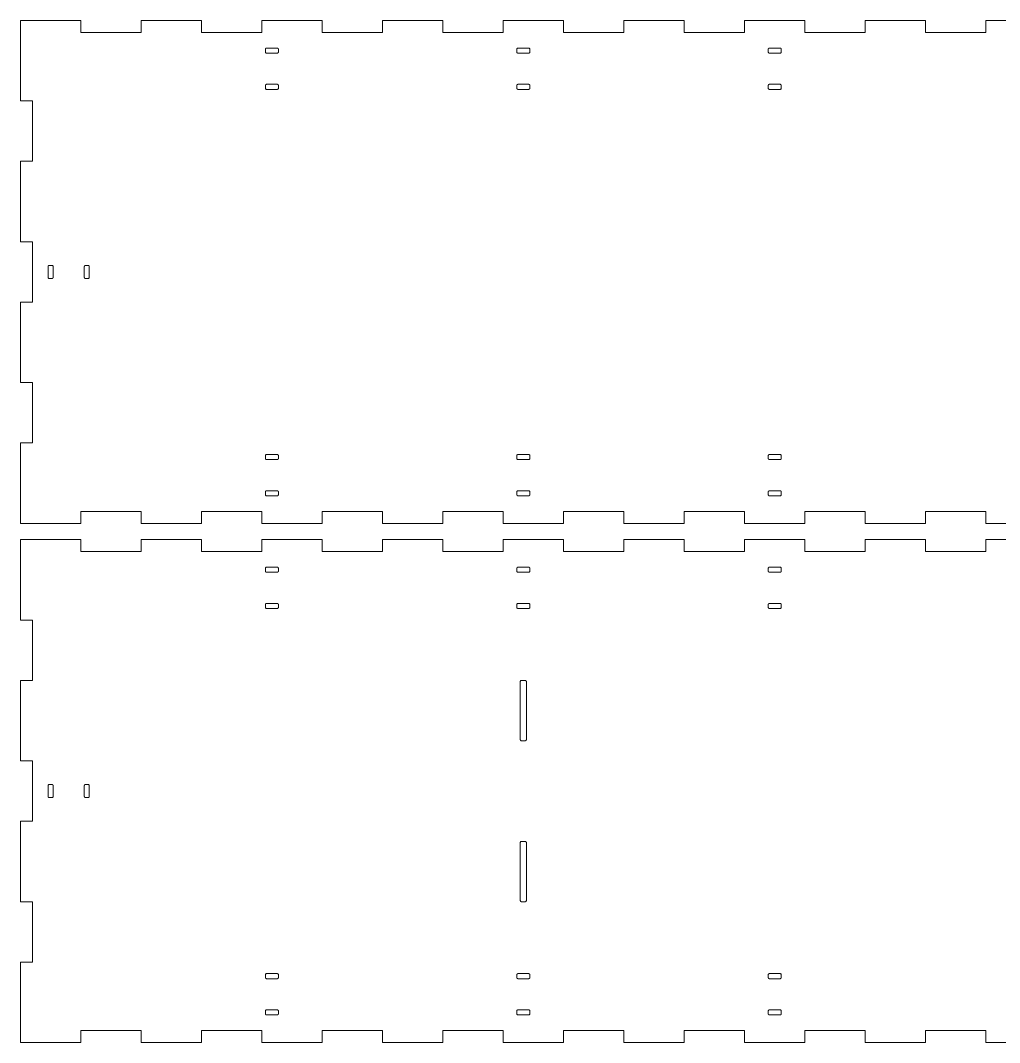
# Model space of a CAD drawing. Header units: millimetres. Extents: x 0 to 3016, y 0 to 2004.
# Drawn here: x 0 to 487, y 1266 to 1774 of the extents above; entities that cross this region are included whole.
import ezdxf

# ---------------------------------------------------------------- set-up
doc = ezdxf.new("R2010")
doc.units = ezdxf.units.MM
doc.layers.add('CORTE', color=1, linetype='Continuous', lineweight=0)

msp = doc.modelspace()

# ---------------------------------------------------------------- linework, layer by layer
at = {"layer": 'CORTE'}
for points in [[(510, 1774), (480, 1774), (480, 1768), (450, 1768), (450, 1774), (420, 1774), (420, 1768), (390, 1768), (390, 1774), (360, 1774), (360, 1768), (330, 1768), (330, 1774), (300, 1774), (300, 1768), (270, 1768), (270, 1774), (240, 1774), (240, 1768), (210, 1768), (210, 1774), (180, 1774), (180, 1768), (150, 1768), (150, 1774), (120, 1774), (120, 1768), (90, 1768), (90, 1774), (60, 1774), (60, 1768), (30, 1768), (30, 1774), (0, 1774), (0, 1734), (6, 1734), (6, 1704), (0, 1704), (0, 1664), (6, 1664), (6, 1634), (0, 1634), (0, 1594), (6, 1594), (6, 1564), (0, 1564), (0, 1524), (0, 1524), (30, 1524), (30, 1530), (60, 1530), (60, 1524), (90, 1524), (90, 1530), (120, 1530), (120, 1524), (150, 1524), (150, 1530), (180, 1530), (180, 1524), (210, 1524), (210, 1530), (240, 1530), (240, 1524), (270, 1524), (270, 1530), (300, 1530), (300, 1524), (330, 1524), (330, 1530), (360, 1530), (360, 1524), (390, 1524), (390, 1530), (420, 1530), (420, 1524), (450, 1524), (450, 1530), (480, 1530), (480, 1524), (510, 1524)], [(510, 1516), (480, 1516), (480, 1510), (450, 1510), (450, 1516), (420, 1516), (420, 1510), (390, 1510), (390, 1516), (360, 1516), (360, 1510), (330, 1510), (330, 1516), (300, 1516), (300, 1510), (270, 1510), (270, 1516), (240, 1516), (240, 1510), (210, 1510), (210, 1516), (180, 1516), (180, 1510), (150, 1510), (150, 1516), (120, 1516), (120, 1510), (90, 1510), (90, 1516), (60, 1516), (60, 1510), (30, 1510), (30, 1516), (0, 1516), (0, 1476), (6, 1476), (6, 1446), (0, 1446), (0, 1406), (6, 1406), (6, 1376), (0, 1376), (0, 1336), (6, 1336), (6, 1306), (0, 1306), (0, 1266), (0, 1266), (30, 1266), (30, 1272), (60, 1272), (60, 1266), (90, 1266), (90, 1272), (120, 1272), (120, 1266), (150, 1266), (150, 1272), (180, 1272), (180, 1266), (210, 1266), (210, 1272), (240, 1272), (240, 1266), (270, 1266), (270, 1272), (300, 1272), (300, 1266), (330, 1266), (330, 1272), (360, 1272), (360, 1266), (390, 1266), (390, 1272), (420, 1272), (420, 1266), (450, 1266), (450, 1272), (480, 1272), (480, 1266), (510, 1266)]]:
    msp.add_lwpolyline(points, dxfattribs=at)
for points in [[(127.65, 1757.75), (127.717179, 1757.753773), (127.783513, 1757.765043), (127.848167, 1757.78367), (127.91033, 1757.809419), (127.969219, 1757.841965), (128.024094, 1757.880901), (128.074264, 1757.925736), (128.119099, 1757.975906), (128.158035, 1758.030781), (128.190581, 1758.08967), (128.21633, 1758.151833), (128.234957, 1758.216487), (128.246227, 1758.282821), (128.25, 1758.35), (128.25, 1759.65), (128.246227, 1759.717179), (128.234957, 1759.783513), (128.21633, 1759.848167), (128.190581, 1759.91033), (128.158035, 1759.969219), (128.119099, 1760.024094), (128.074264, 1760.074264), (128.024094, 1760.119099), (127.969219, 1760.158035), (127.91033, 1760.190581), (127.848167, 1760.21633), (127.783513, 1760.234957), (127.717179, 1760.246227), (127.65, 1760.25), (122.35, 1760.25), (122.282821, 1760.246227), (122.216487, 1760.234957), (122.151833, 1760.21633), (122.08967, 1760.190581), (122.030781, 1760.158035), (121.975906, 1760.119099), (121.925736, 1760.074264), (121.880901, 1760.024094), (121.841965, 1759.969219), (121.809419, 1759.91033), (121.78367, 1759.848167), (121.765043, 1759.783513), (121.753773, 1759.717179), (121.75, 1759.65), (121.75, 1758.35), (121.753773, 1758.282821), (121.765043, 1758.216487), (121.78367, 1758.151833), (121.809419, 1758.08967), (121.841965, 1758.030781), (121.880901, 1757.975906), (121.925736, 1757.925736), (121.975906, 1757.880901), (122.030781, 1757.841965), (122.08967, 1757.809419), (122.151833, 1757.78367), (122.216487, 1757.765043), (122.282821, 1757.753773), (122.35, 1757.75)], [(252.65, 1757.75), (252.717179, 1757.753773), (252.783513, 1757.765043), (252.848167, 1757.78367), (252.91033, 1757.809419), (252.969219, 1757.841965), (253.024094, 1757.880901), (253.074264, 1757.925736), (253.119099, 1757.975906), (253.158035, 1758.030781), (253.190581, 1758.08967), (253.21633, 1758.151833), (253.234957, 1758.216487), (253.246227, 1758.282821), (253.25, 1758.35), (253.25, 1759.65), (253.246227, 1759.717179), (253.234957, 1759.783513), (253.21633, 1759.848167), (253.190581, 1759.91033), (253.158035, 1759.969219), (253.119099, 1760.024094), (253.074264, 1760.074264), (253.024094, 1760.119099), (252.969219, 1760.158035), (252.91033, 1760.190581), (252.848167, 1760.21633), (252.783513, 1760.234957), (252.717179, 1760.246227), (252.65, 1760.25), (247.35, 1760.25), (247.282821, 1760.246227), (247.216487, 1760.234957), (247.151833, 1760.21633), (247.08967, 1760.190581), (247.030781, 1760.158035), (246.975906, 1760.119099), (246.925736, 1760.074264), (246.880901, 1760.024094), (246.841965, 1759.969219), (246.809419, 1759.91033), (246.78367, 1759.848167), (246.765043, 1759.783513), (246.753773, 1759.717179), (246.75, 1759.65), (246.75, 1758.35), (246.753773, 1758.282821), (246.765043, 1758.216487), (246.78367, 1758.151833), (246.809419, 1758.08967), (246.841965, 1758.030781), (246.880901, 1757.975906), (246.925736, 1757.925736), (246.975906, 1757.880901), (247.030781, 1757.841965), (247.08967, 1757.809419), (247.151833, 1757.78367), (247.216487, 1757.765043), (247.282821, 1757.753773), (247.35, 1757.75)], [(377.65, 1757.75), (377.717179, 1757.753773), (377.783513, 1757.765043), (377.848167, 1757.78367), (377.91033, 1757.809419), (377.969219, 1757.841965), (378.024094, 1757.880901), (378.074264, 1757.925736), (378.119099, 1757.975906), (378.158035, 1758.030781), (378.190581, 1758.08967), (378.21633, 1758.151833), (378.234957, 1758.216487), (378.246227, 1758.282821), (378.25, 1758.35), (378.25, 1759.65), (378.246227, 1759.717179), (378.234957, 1759.783513), (378.21633, 1759.848167), (378.190581, 1759.91033), (378.158035, 1759.969219), (378.119099, 1760.024094), (378.074264, 1760.074264), (378.024094, 1760.119099), (377.969219, 1760.158035), (377.91033, 1760.190581), (377.848167, 1760.21633), (377.783513, 1760.234957), (377.717179, 1760.246227), (377.65, 1760.25), (372.35, 1760.25), (372.282821, 1760.246227), (372.216487, 1760.234957), (372.151833, 1760.21633), (372.08967, 1760.190581), (372.030781, 1760.158035), (371.975906, 1760.119099), (371.925736, 1760.074264), (371.880901, 1760.024094), (371.841965, 1759.969219), (371.809419, 1759.91033), (371.78367, 1759.848167), (371.765043, 1759.783513), (371.753773, 1759.717179), (371.75, 1759.65), (371.75, 1758.35), (371.753773, 1758.282821), (371.765043, 1758.216487), (371.78367, 1758.151833), (371.809419, 1758.08967), (371.841965, 1758.030781), (371.880901, 1757.975906), (371.925736, 1757.925736), (371.975906, 1757.880901), (372.030781, 1757.841965), (372.08967, 1757.809419), (372.151833, 1757.78367), (372.216487, 1757.765043), (372.282821, 1757.753773), (372.35, 1757.75)], [(127.65, 1739.75), (127.717179, 1739.753773), (127.783513, 1739.765043), (127.848167, 1739.78367), (127.91033, 1739.809419), (127.969219, 1739.841965), (128.024094, 1739.880901), (128.074264, 1739.925736), (128.119099, 1739.975906), (128.158035, 1740.030781), (128.190581, 1740.08967), (128.21633, 1740.151833), (128.234957, 1740.216487), (128.246227, 1740.282821), (128.25, 1740.35), (128.25, 1741.65), (128.246227, 1741.717179), (128.234957, 1741.783513), (128.21633, 1741.848167), (128.190581, 1741.91033), (128.158035, 1741.969219), (128.119099, 1742.024094), (128.074264, 1742.074264), (128.024094, 1742.119099), (127.969219, 1742.158035), (127.91033, 1742.190581), (127.848167, 1742.21633), (127.783513, 1742.234957), (127.717179, 1742.246227), (127.65, 1742.25), (122.35, 1742.25), (122.282821, 1742.246227), (122.216487, 1742.234957), (122.151833, 1742.21633), (122.08967, 1742.190581), (122.030781, 1742.158035), (121.975906, 1742.119099), (121.925736, 1742.074264), (121.880901, 1742.024094), (121.841965, 1741.969219), (121.809419, 1741.91033), (121.78367, 1741.848167), (121.765043, 1741.783513), (121.753773, 1741.717179), (121.75, 1741.65), (121.75, 1740.35), (121.753773, 1740.282821), (121.765043, 1740.216487), (121.78367, 1740.151833), (121.809419, 1740.08967), (121.841965, 1740.030781), (121.880901, 1739.975906), (121.925736, 1739.925736), (121.975906, 1739.880901), (122.030781, 1739.841965), (122.08967, 1739.809419), (122.151833, 1739.78367), (122.216487, 1739.765043), (122.282821, 1739.753773), (122.35, 1739.75)], [(252.65, 1739.75), (252.717179, 1739.753773), (252.783513, 1739.765043), (252.848167, 1739.78367), (252.91033, 1739.809419), (252.969219, 1739.841965), (253.024094, 1739.880901), (253.074264, 1739.925736), (253.119099, 1739.975906), (253.158035, 1740.030781), (253.190581, 1740.08967), (253.21633, 1740.151833), (253.234957, 1740.216487), (253.246227, 1740.282821), (253.25, 1740.35), (253.25, 1741.65), (253.246227, 1741.717179), (253.234957, 1741.783513), (253.21633, 1741.848167), (253.190581, 1741.91033), (253.158035, 1741.969219), (253.119099, 1742.024094), (253.074264, 1742.074264), (253.024094, 1742.119099), (252.969219, 1742.158035), (252.91033, 1742.190581), (252.848167, 1742.21633), (252.783513, 1742.234957), (252.717179, 1742.246227), (252.65, 1742.25), (247.35, 1742.25), (247.282821, 1742.246227), (247.216487, 1742.234957), (247.151833, 1742.21633), (247.08967, 1742.190581), (247.030781, 1742.158035), (246.975906, 1742.119099), (246.925736, 1742.074264), (246.880901, 1742.024094), (246.841965, 1741.969219), (246.809419, 1741.91033), (246.78367, 1741.848167), (246.765043, 1741.783513), (246.753773, 1741.717179), (246.75, 1741.65), (246.75, 1740.35), (246.753773, 1740.282821), (246.765043, 1740.216487), (246.78367, 1740.151833), (246.809419, 1740.08967), (246.841965, 1740.030781), (246.880901, 1739.975906), (246.925736, 1739.925736), (246.975906, 1739.880901), (247.030781, 1739.841965), (247.08967, 1739.809419), (247.151833, 1739.78367), (247.216487, 1739.765043), (247.282821, 1739.753773), (247.35, 1739.75)], [(377.65, 1739.75), (377.717179, 1739.753773), (377.783513, 1739.765043), (377.848167, 1739.78367), (377.91033, 1739.809419), (377.969219, 1739.841965), (378.024094, 1739.880901), (378.074264, 1739.925736), (378.119099, 1739.975906), (378.158035, 1740.030781), (378.190581, 1740.08967), (378.21633, 1740.151833), (378.234957, 1740.216487), (378.246227, 1740.282821), (378.25, 1740.35), (378.25, 1741.65), (378.246227, 1741.717179), (378.234957, 1741.783513), (378.21633, 1741.848167), (378.190581, 1741.91033), (378.158035, 1741.969219), (378.119099, 1742.024094), (378.074264, 1742.074264), (378.024094, 1742.119099), (377.969219, 1742.158035), (377.91033, 1742.190581), (377.848167, 1742.21633), (377.783513, 1742.234957), (377.717179, 1742.246227), (377.65, 1742.25), (372.35, 1742.25), (372.282821, 1742.246227), (372.216487, 1742.234957), (372.151833, 1742.21633), (372.08967, 1742.190581), (372.030781, 1742.158035), (371.975906, 1742.119099), (371.925736, 1742.074264), (371.880901, 1742.024094), (371.841965, 1741.969219), (371.809419, 1741.91033), (371.78367, 1741.848167), (371.765043, 1741.783513), (371.753773, 1741.717179), (371.75, 1741.65), (371.75, 1740.35), (371.753773, 1740.282821), (371.765043, 1740.216487), (371.78367, 1740.151833), (371.809419, 1740.08967), (371.841965, 1740.030781), (371.880901, 1739.975906), (371.925736, 1739.925736), (371.975906, 1739.880901), (372.030781, 1739.841965), (372.08967, 1739.809419), (372.151833, 1739.78367), (372.216487, 1739.765043), (372.282821, 1739.753773), (372.35, 1739.75)], [(15.65, 1645.75), (15.717179, 1645.753773), (15.783513, 1645.765043), (15.848167, 1645.78367), (15.91033, 1645.809419), (15.969219, 1645.841965), (16.024094, 1645.880901), (16.074264, 1645.925736), (16.119099, 1645.975906), (16.158035, 1646.030781), (16.190581, 1646.08967), (16.21633, 1646.151833), (16.234957, 1646.216487), (16.246227, 1646.282821), (16.25, 1646.35), (16.25, 1651.65), (16.246227, 1651.717179), (16.234957, 1651.783513), (16.21633, 1651.848167), (16.190581, 1651.91033), (16.158035, 1651.969219), (16.119099, 1652.024094), (16.074264, 1652.074264), (16.024094, 1652.119099), (15.969219, 1652.158035), (15.91033, 1652.190581), (15.848167, 1652.21633), (15.783513, 1652.234957), (15.717179, 1652.246227), (15.65, 1652.25), (14.35, 1652.25), (14.282821, 1652.246227), (14.216487, 1652.234957), (14.151833, 1652.21633), (14.08967, 1652.190581), (14.030781, 1652.158035), (13.975906, 1652.119099), (13.925736, 1652.074264), (13.880901, 1652.024094), (13.841965, 1651.969219), (13.809419, 1651.91033), (13.78367, 1651.848167), (13.765043, 1651.783513), (13.753773, 1651.717179), (13.75, 1651.65), (13.75, 1646.35), (13.753773, 1646.282821), (13.765043, 1646.216487), (13.78367, 1646.151833), (13.809419, 1646.08967), (13.841965, 1646.030781), (13.880901, 1645.975906), (13.925736, 1645.925736), (13.975906, 1645.880901), (14.030781, 1645.841965), (14.08967, 1645.809419), (14.151833, 1645.78367), (14.216487, 1645.765043), (14.282821, 1645.753773), (14.35, 1645.75)], [(33.65, 1645.75), (33.717179, 1645.753773), (33.783513, 1645.765043), (33.848167, 1645.78367), (33.91033, 1645.809419), (33.969219, 1645.841965), (34.024094, 1645.880901), (34.074264, 1645.925736), (34.119099, 1645.975906), (34.158035, 1646.030781), (34.190581, 1646.08967), (34.21633, 1646.151833), (34.234957, 1646.216487), (34.246227, 1646.282821), (34.25, 1646.35), (34.25, 1651.65), (34.246227, 1651.717179), (34.234957, 1651.783513), (34.21633, 1651.848167), (34.190581, 1651.91033), (34.158035, 1651.969219), (34.119099, 1652.024094), (34.074264, 1652.074264), (34.024094, 1652.119099), (33.969219, 1652.158035), (33.91033, 1652.190581), (33.848167, 1652.21633), (33.783513, 1652.234957), (33.717179, 1652.246227), (33.65, 1652.25), (32.35, 1652.25), (32.282821, 1652.246227), (32.216487, 1652.234957), (32.151833, 1652.21633), (32.08967, 1652.190581), (32.030781, 1652.158035), (31.975906, 1652.119099), (31.925736, 1652.074264), (31.880901, 1652.024094), (31.841965, 1651.969219), (31.809419, 1651.91033), (31.78367, 1651.848167), (31.765043, 1651.783513), (31.753773, 1651.717179), (31.75, 1651.65), (31.75, 1646.35), (31.753773, 1646.282821), (31.765043, 1646.216487), (31.78367, 1646.151833), (31.809419, 1646.08967), (31.841965, 1646.030781), (31.880901, 1645.975906), (31.925736, 1645.925736), (31.975906, 1645.880901), (32.030781, 1645.841965), (32.08967, 1645.809419), (32.151833, 1645.78367), (32.216487, 1645.765043), (32.282821, 1645.753773), (32.35, 1645.75)], [(127.65, 1555.75), (127.717179, 1555.753773), (127.783513, 1555.765043), (127.848167, 1555.78367), (127.91033, 1555.809419), (127.969219, 1555.841965), (128.024094, 1555.880901), (128.074264, 1555.925736), (128.119099, 1555.975906), (128.158035, 1556.030781), (128.190581, 1556.08967), (128.21633, 1556.151833), (128.234957, 1556.216487), (128.246227, 1556.282821), (128.25, 1556.35), (128.25, 1557.65), (128.246227, 1557.717179), (128.234957, 1557.783513), (128.21633, 1557.848167), (128.190581, 1557.91033), (128.158035, 1557.969219), (128.119099, 1558.024094), (128.074264, 1558.074264), (128.024094, 1558.119099), (127.969219, 1558.158035), (127.91033, 1558.190581), (127.848167, 1558.21633), (127.783513, 1558.234957), (127.717179, 1558.246227), (127.65, 1558.25), (122.35, 1558.25), (122.282821, 1558.246227), (122.216487, 1558.234957), (122.151833, 1558.21633), (122.08967, 1558.190581), (122.030781, 1558.158035), (121.975906, 1558.119099), (121.925736, 1558.074264), (121.880901, 1558.024094), (121.841965, 1557.969219), (121.809419, 1557.91033), (121.78367, 1557.848167), (121.765043, 1557.783513), (121.753773, 1557.717179), (121.75, 1557.65), (121.75, 1556.35), (121.753773, 1556.282821), (121.765043, 1556.216487), (121.78367, 1556.151833), (121.809419, 1556.08967), (121.841965, 1556.030781), (121.880901, 1555.975906), (121.925736, 1555.925736), (121.975906, 1555.880901), (122.030781, 1555.841965), (122.08967, 1555.809419), (122.151833, 1555.78367), (122.216487, 1555.765043), (122.282821, 1555.753773), (122.35, 1555.75)], [(252.65, 1555.75), (252.717179, 1555.753773), (252.783513, 1555.765043), (252.848167, 1555.78367), (252.91033, 1555.809419), (252.969219, 1555.841965), (253.024094, 1555.880901), (253.074264, 1555.925736), (253.119099, 1555.975906), (253.158035, 1556.030781), (253.190581, 1556.08967), (253.21633, 1556.151833), (253.234957, 1556.216487), (253.246227, 1556.282821), (253.25, 1556.35), (253.25, 1557.65), (253.246227, 1557.717179), (253.234957, 1557.783513), (253.21633, 1557.848167), (253.190581, 1557.91033), (253.158035, 1557.969219), (253.119099, 1558.024094), (253.074264, 1558.074264), (253.024094, 1558.119099), (252.969219, 1558.158035), (252.91033, 1558.190581), (252.848167, 1558.21633), (252.783513, 1558.234957), (252.717179, 1558.246227), (252.65, 1558.25), (247.35, 1558.25), (247.282821, 1558.246227), (247.216487, 1558.234957), (247.151833, 1558.21633), (247.08967, 1558.190581), (247.030781, 1558.158035), (246.975906, 1558.119099), (246.925736, 1558.074264), (246.880901, 1558.024094), (246.841965, 1557.969219), (246.809419, 1557.91033), (246.78367, 1557.848167), (246.765043, 1557.783513), (246.753773, 1557.717179), (246.75, 1557.65), (246.75, 1556.35), (246.753773, 1556.282821), (246.765043, 1556.216487), (246.78367, 1556.151833), (246.809419, 1556.08967), (246.841965, 1556.030781), (246.880901, 1555.975906), (246.925736, 1555.925736), (246.975906, 1555.880901), (247.030781, 1555.841965), (247.08967, 1555.809419), (247.151833, 1555.78367), (247.216487, 1555.765043), (247.282821, 1555.753773), (247.35, 1555.75)], [(377.65, 1555.75), (377.717179, 1555.753773), (377.783513, 1555.765043), (377.848167, 1555.78367), (377.91033, 1555.809419), (377.969219, 1555.841965), (378.024094, 1555.880901), (378.074264, 1555.925736), (378.119099, 1555.975906), (378.158035, 1556.030781), (378.190581, 1556.08967), (378.21633, 1556.151833), (378.234957, 1556.216487), (378.246227, 1556.282821), (378.25, 1556.35), (378.25, 1557.65), (378.246227, 1557.717179), (378.234957, 1557.783513), (378.21633, 1557.848167), (378.190581, 1557.91033), (378.158035, 1557.969219), (378.119099, 1558.024094), (378.074264, 1558.074264), (378.024094, 1558.119099), (377.969219, 1558.158035), (377.91033, 1558.190581), (377.848167, 1558.21633), (377.783513, 1558.234957), (377.717179, 1558.246227), (377.65, 1558.25), (372.35, 1558.25), (372.282821, 1558.246227), (372.216487, 1558.234957), (372.151833, 1558.21633), (372.08967, 1558.190581), (372.030781, 1558.158035), (371.975906, 1558.119099), (371.925736, 1558.074264), (371.880901, 1558.024094), (371.841965, 1557.969219), (371.809419, 1557.91033), (371.78367, 1557.848167), (371.765043, 1557.783513), (371.753773, 1557.717179), (371.75, 1557.65), (371.75, 1556.35), (371.753773, 1556.282821), (371.765043, 1556.216487), (371.78367, 1556.151833), (371.809419, 1556.08967), (371.841965, 1556.030781), (371.880901, 1555.975906), (371.925736, 1555.925736), (371.975906, 1555.880901), (372.030781, 1555.841965), (372.08967, 1555.809419), (372.151833, 1555.78367), (372.216487, 1555.765043), (372.282821, 1555.753773), (372.35, 1555.75)], [(127.65, 1537.75), (127.717179, 1537.753773), (127.783513, 1537.765043), (127.848167, 1537.78367), (127.91033, 1537.809419), (127.969219, 1537.841965), (128.024094, 1537.880901), (128.074264, 1537.925736), (128.119099, 1537.975906), (128.158035, 1538.030781), (128.190581, 1538.08967), (128.21633, 1538.151833), (128.234957, 1538.216487), (128.246227, 1538.282821), (128.25, 1538.35), (128.25, 1539.65), (128.246227, 1539.717179), (128.234957, 1539.783513), (128.21633, 1539.848167), (128.190581, 1539.91033), (128.158035, 1539.969219), (128.119099, 1540.024094), (128.074264, 1540.074264), (128.024094, 1540.119099), (127.969219, 1540.158035), (127.91033, 1540.190581), (127.848167, 1540.21633), (127.783513, 1540.234957), (127.717179, 1540.246227), (127.65, 1540.25), (122.35, 1540.25), (122.282821, 1540.246227), (122.216487, 1540.234957), (122.151833, 1540.21633), (122.08967, 1540.190581), (122.030781, 1540.158035), (121.975906, 1540.119099), (121.925736, 1540.074264), (121.880901, 1540.024094), (121.841965, 1539.969219), (121.809419, 1539.91033), (121.78367, 1539.848167), (121.765043, 1539.783513), (121.753773, 1539.717179), (121.75, 1539.65), (121.75, 1538.35), (121.753773, 1538.282821), (121.765043, 1538.216487), (121.78367, 1538.151833), (121.809419, 1538.08967), (121.841965, 1538.030781), (121.880901, 1537.975906), (121.925736, 1537.925736), (121.975906, 1537.880901), (122.030781, 1537.841965), (122.08967, 1537.809419), (122.151833, 1537.78367), (122.216487, 1537.765043), (122.282821, 1537.753773), (122.35, 1537.75)], [(252.65, 1537.75), (252.717179, 1537.753773), (252.783513, 1537.765043), (252.848167, 1537.78367), (252.91033, 1537.809419), (252.969219, 1537.841965), (253.024094, 1537.880901), (253.074264, 1537.925736), (253.119099, 1537.975906), (253.158035, 1538.030781), (253.190581, 1538.08967), (253.21633, 1538.151833), (253.234957, 1538.216487), (253.246227, 1538.282821), (253.25, 1538.35), (253.25, 1539.65), (253.246227, 1539.717179), (253.234957, 1539.783513), (253.21633, 1539.848167), (253.190581, 1539.91033), (253.158035, 1539.969219), (253.119099, 1540.024094), (253.074264, 1540.074264), (253.024094, 1540.119099), (252.969219, 1540.158035), (252.91033, 1540.190581), (252.848167, 1540.21633), (252.783513, 1540.234957), (252.717179, 1540.246227), (252.65, 1540.25), (247.35, 1540.25), (247.282821, 1540.246227), (247.216487, 1540.234957), (247.151833, 1540.21633), (247.08967, 1540.190581), (247.030781, 1540.158035), (246.975906, 1540.119099), (246.925736, 1540.074264), (246.880901, 1540.024094), (246.841965, 1539.969219), (246.809419, 1539.91033), (246.78367, 1539.848167), (246.765043, 1539.783513), (246.753773, 1539.717179), (246.75, 1539.65), (246.75, 1538.35), (246.753773, 1538.282821), (246.765043, 1538.216487), (246.78367, 1538.151833), (246.809419, 1538.08967), (246.841965, 1538.030781), (246.880901, 1537.975906), (246.925736, 1537.925736), (246.975906, 1537.880901), (247.030781, 1537.841965), (247.08967, 1537.809419), (247.151833, 1537.78367), (247.216487, 1537.765043), (247.282821, 1537.753773), (247.35, 1537.75)], [(377.65, 1537.75), (377.717179, 1537.753773), (377.783513, 1537.765043), (377.848167, 1537.78367), (377.91033, 1537.809419), (377.969219, 1537.841965), (378.024094, 1537.880901), (378.074264, 1537.925736), (378.119099, 1537.975906), (378.158035, 1538.030781), (378.190581, 1538.08967), (378.21633, 1538.151833), (378.234957, 1538.216487), (378.246227, 1538.282821), (378.25, 1538.35), (378.25, 1539.65), (378.246227, 1539.717179), (378.234957, 1539.783513), (378.21633, 1539.848167), (378.190581, 1539.91033), (378.158035, 1539.969219), (378.119099, 1540.024094), (378.074264, 1540.074264), (378.024094, 1540.119099), (377.969219, 1540.158035), (377.91033, 1540.190581), (377.848167, 1540.21633), (377.783513, 1540.234957), (377.717179, 1540.246227), (377.65, 1540.25), (372.35, 1540.25), (372.282821, 1540.246227), (372.216487, 1540.234957), (372.151833, 1540.21633), (372.08967, 1540.190581), (372.030781, 1540.158035), (371.975906, 1540.119099), (371.925736, 1540.074264), (371.880901, 1540.024094), (371.841965, 1539.969219), (371.809419, 1539.91033), (371.78367, 1539.848167), (371.765043, 1539.783513), (371.753773, 1539.717179), (371.75, 1539.65), (371.75, 1538.35), (371.753773, 1538.282821), (371.765043, 1538.216487), (371.78367, 1538.151833), (371.809419, 1538.08967), (371.841965, 1538.030781), (371.880901, 1537.975906), (371.925736, 1537.925736), (371.975906, 1537.880901), (372.030781, 1537.841965), (372.08967, 1537.809419), (372.151833, 1537.78367), (372.216487, 1537.765043), (372.282821, 1537.753773), (372.35, 1537.75)], [(127.65, 1499.75), (127.717179, 1499.753773), (127.783513, 1499.765043), (127.848167, 1499.78367), (127.91033, 1499.809419), (127.969219, 1499.841965), (128.024094, 1499.880901), (128.074264, 1499.925736), (128.119099, 1499.975906), (128.158035, 1500.030781), (128.190581, 1500.08967), (128.21633, 1500.151833), (128.234957, 1500.216487), (128.246227, 1500.282821), (128.25, 1500.35), (128.25, 1501.65), (128.246227, 1501.717179), (128.234957, 1501.783513), (128.21633, 1501.848167), (128.190581, 1501.91033), (128.158035, 1501.969219), (128.119099, 1502.024094), (128.074264, 1502.074264), (128.024094, 1502.119099), (127.969219, 1502.158035), (127.91033, 1502.190581), (127.848167, 1502.21633), (127.783513, 1502.234957), (127.717179, 1502.246227), (127.65, 1502.25), (122.35, 1502.25), (122.282821, 1502.246227), (122.216487, 1502.234957), (122.151833, 1502.21633), (122.08967, 1502.190581), (122.030781, 1502.158035), (121.975906, 1502.119099), (121.925736, 1502.074264), (121.880901, 1502.024094), (121.841965, 1501.969219), (121.809419, 1501.91033), (121.78367, 1501.848167), (121.765043, 1501.783513), (121.753773, 1501.717179), (121.75, 1501.65), (121.75, 1500.35), (121.753773, 1500.282821), (121.765043, 1500.216487), (121.78367, 1500.151833), (121.809419, 1500.08967), (121.841965, 1500.030781), (121.880901, 1499.975906), (121.925736, 1499.925736), (121.975906, 1499.880901), (122.030781, 1499.841965), (122.08967, 1499.809419), (122.151833, 1499.78367), (122.216487, 1499.765043), (122.282821, 1499.753773), (122.35, 1499.75)], [(252.65, 1499.75), (252.717179, 1499.753773), (252.783513, 1499.765043), (252.848167, 1499.78367), (252.91033, 1499.809419), (252.969219, 1499.841965), (253.024094, 1499.880901), (253.074264, 1499.925736), (253.119099, 1499.975906), (253.158035, 1500.030781), (253.190581, 1500.08967), (253.21633, 1500.151833), (253.234957, 1500.216487), (253.246227, 1500.282821), (253.25, 1500.35), (253.25, 1501.65), (253.246227, 1501.717179), (253.234957, 1501.783513), (253.21633, 1501.848167), (253.190581, 1501.91033), (253.158035, 1501.969219), (253.119099, 1502.024094), (253.074264, 1502.074264), (253.024094, 1502.119099), (252.969219, 1502.158035), (252.91033, 1502.190581), (252.848167, 1502.21633), (252.783513, 1502.234957), (252.717179, 1502.246227), (252.65, 1502.25), (247.35, 1502.25), (247.282821, 1502.246227), (247.216487, 1502.234957), (247.151833, 1502.21633), (247.08967, 1502.190581), (247.030781, 1502.158035), (246.975906, 1502.119099), (246.925736, 1502.074264), (246.880901, 1502.024094), (246.841965, 1501.969219), (246.809419, 1501.91033), (246.78367, 1501.848167), (246.765043, 1501.783513), (246.753773, 1501.717179), (246.75, 1501.65), (246.75, 1500.35), (246.753773, 1500.282821), (246.765043, 1500.216487), (246.78367, 1500.151833), (246.809419, 1500.08967), (246.841965, 1500.030781), (246.880901, 1499.975906), (246.925736, 1499.925736), (246.975906, 1499.880901), (247.030781, 1499.841965), (247.08967, 1499.809419), (247.151833, 1499.78367), (247.216487, 1499.765043), (247.282821, 1499.753773), (247.35, 1499.75)], [(377.65, 1499.75), (377.717179, 1499.753773), (377.783513, 1499.765043), (377.848167, 1499.78367), (377.91033, 1499.809419), (377.969219, 1499.841965), (378.024094, 1499.880901), (378.074264, 1499.925736), (378.119099, 1499.975906), (378.158035, 1500.030781), (378.190581, 1500.08967), (378.21633, 1500.151833), (378.234957, 1500.216487), (378.246227, 1500.282821), (378.25, 1500.35), (378.25, 1501.65), (378.246227, 1501.717179), (378.234957, 1501.783513), (378.21633, 1501.848167), (378.190581, 1501.91033), (378.158035, 1501.969219), (378.119099, 1502.024094), (378.074264, 1502.074264), (378.024094, 1502.119099), (377.969219, 1502.158035), (377.91033, 1502.190581), (377.848167, 1502.21633), (377.783513, 1502.234957), (377.717179, 1502.246227), (377.65, 1502.25), (372.35, 1502.25), (372.282821, 1502.246227), (372.216487, 1502.234957), (372.151833, 1502.21633), (372.08967, 1502.190581), (372.030781, 1502.158035), (371.975906, 1502.119099), (371.925736, 1502.074264), (371.880901, 1502.024094), (371.841965, 1501.969219), (371.809419, 1501.91033), (371.78367, 1501.848167), (371.765043, 1501.783513), (371.753773, 1501.717179), (371.75, 1501.65), (371.75, 1500.35), (371.753773, 1500.282821), (371.765043, 1500.216487), (371.78367, 1500.151833), (371.809419, 1500.08967), (371.841965, 1500.030781), (371.880901, 1499.975906), (371.925736, 1499.925736), (371.975906, 1499.880901), (372.030781, 1499.841965), (372.08967, 1499.809419), (372.151833, 1499.78367), (372.216487, 1499.765043), (372.282821, 1499.753773), (372.35, 1499.75)], [(127.65, 1481.75), (127.717179, 1481.753773), (127.783513, 1481.765043), (127.848167, 1481.78367), (127.91033, 1481.809419), (127.969219, 1481.841965), (128.024094, 1481.880901), (128.074264, 1481.925736), (128.119099, 1481.975906), (128.158035, 1482.030781), (128.190581, 1482.08967), (128.21633, 1482.151833), (128.234957, 1482.216487), (128.246227, 1482.282821), (128.25, 1482.35), (128.25, 1483.65), (128.246227, 1483.717179), (128.234957, 1483.783513), (128.21633, 1483.848167), (128.190581, 1483.91033), (128.158035, 1483.969219), (128.119099, 1484.024094), (128.074264, 1484.074264), (128.024094, 1484.119099), (127.969219, 1484.158035), (127.91033, 1484.190581), (127.848167, 1484.21633), (127.783513, 1484.234957), (127.717179, 1484.246227), (127.65, 1484.25), (122.35, 1484.25), (122.282821, 1484.246227), (122.216487, 1484.234957), (122.151833, 1484.21633), (122.08967, 1484.190581), (122.030781, 1484.158035), (121.975906, 1484.119099), (121.925736, 1484.074264), (121.880901, 1484.024094), (121.841965, 1483.969219), (121.809419, 1483.91033), (121.78367, 1483.848167), (121.765043, 1483.783513), (121.753773, 1483.717179), (121.75, 1483.65), (121.75, 1482.35), (121.753773, 1482.282821), (121.765043, 1482.216487), (121.78367, 1482.151833), (121.809419, 1482.08967), (121.841965, 1482.030781), (121.880901, 1481.975906), (121.925736, 1481.925736), (121.975906, 1481.880901), (122.030781, 1481.841965), (122.08967, 1481.809419), (122.151833, 1481.78367), (122.216487, 1481.765043), (122.282821, 1481.753773), (122.35, 1481.75)], [(252.65, 1481.75), (252.717179, 1481.753773), (252.783513, 1481.765043), (252.848167, 1481.78367), (252.91033, 1481.809419), (252.969219, 1481.841965), (253.024094, 1481.880901), (253.074264, 1481.925736), (253.119099, 1481.975906), (253.158035, 1482.030781), (253.190581, 1482.08967), (253.21633, 1482.151833), (253.234957, 1482.216487), (253.246227, 1482.282821), (253.25, 1482.35), (253.25, 1483.65), (253.246227, 1483.717179), (253.234957, 1483.783513), (253.21633, 1483.848167), (253.190581, 1483.91033), (253.158035, 1483.969219), (253.119099, 1484.024094), (253.074264, 1484.074264), (253.024094, 1484.119099), (252.969219, 1484.158035), (252.91033, 1484.190581), (252.848167, 1484.21633), (252.783513, 1484.234957), (252.717179, 1484.246227), (252.65, 1484.25), (247.35, 1484.25), (247.282821, 1484.246227), (247.216487, 1484.234957), (247.151833, 1484.21633), (247.08967, 1484.190581), (247.030781, 1484.158035), (246.975906, 1484.119099), (246.925736, 1484.074264), (246.880901, 1484.024094), (246.841965, 1483.969219), (246.809419, 1483.91033), (246.78367, 1483.848167), (246.765043, 1483.783513), (246.753773, 1483.717179), (246.75, 1483.65), (246.75, 1482.35), (246.753773, 1482.282821), (246.765043, 1482.216487), (246.78367, 1482.151833), (246.809419, 1482.08967), (246.841965, 1482.030781), (246.880901, 1481.975906), (246.925736, 1481.925736), (246.975906, 1481.880901), (247.030781, 1481.841965), (247.08967, 1481.809419), (247.151833, 1481.78367), (247.216487, 1481.765043), (247.282821, 1481.753773), (247.35, 1481.75)], [(377.65, 1481.75), (377.717179, 1481.753773), (377.783513, 1481.765043), (377.848167, 1481.78367), (377.91033, 1481.809419), (377.969219, 1481.841965), (378.024094, 1481.880901), (378.074264, 1481.925736), (378.119099, 1481.975906), (378.158035, 1482.030781), (378.190581, 1482.08967), (378.21633, 1482.151833), (378.234957, 1482.216487), (378.246227, 1482.282821), (378.25, 1482.35), (378.25, 1483.65), (378.246227, 1483.717179), (378.234957, 1483.783513), (378.21633, 1483.848167), (378.190581, 1483.91033), (378.158035, 1483.969219), (378.119099, 1484.024094), (378.074264, 1484.074264), (378.024094, 1484.119099), (377.969219, 1484.158035), (377.91033, 1484.190581), (377.848167, 1484.21633), (377.783513, 1484.234957), (377.717179, 1484.246227), (377.65, 1484.25), (372.35, 1484.25), (372.282821, 1484.246227), (372.216487, 1484.234957), (372.151833, 1484.21633), (372.08967, 1484.190581), (372.030781, 1484.158035), (371.975906, 1484.119099), (371.925736, 1484.074264), (371.880901, 1484.024094), (371.841965, 1483.969219), (371.809419, 1483.91033), (371.78367, 1483.848167), (371.765043, 1483.783513), (371.753773, 1483.717179), (371.75, 1483.65), (371.75, 1482.35), (371.753773, 1482.282821), (371.765043, 1482.216487), (371.78367, 1482.151833), (371.809419, 1482.08967), (371.841965, 1482.030781), (371.880901, 1481.975906), (371.925736, 1481.925736), (371.975906, 1481.880901), (372.030781, 1481.841965), (372.08967, 1481.809419), (372.151833, 1481.78367), (372.216487, 1481.765043), (372.282821, 1481.753773), (372.35, 1481.75)], [(250.9, 1416), (250.967179, 1416.003773), (251.033513, 1416.015043), (251.098167, 1416.03367), (251.16033, 1416.059419), (251.219219, 1416.091965), (251.274094, 1416.130901), (251.324264, 1416.175736), (251.369099, 1416.225906), (251.408035, 1416.280781), (251.440581, 1416.33967), (251.46633, 1416.401833), (251.484957, 1416.466487), (251.496227, 1416.532821), (251.5, 1416.6), (251.5, 1445.4), (251.496227, 1445.467179), (251.484957, 1445.533513), (251.46633, 1445.598167), (251.440581, 1445.66033), (251.408035, 1445.719219), (251.369099, 1445.774094), (251.324264, 1445.824264), (251.274094, 1445.869099), (251.219219, 1445.908035), (251.16033, 1445.940581), (251.098167, 1445.96633), (251.033513, 1445.984957), (250.967179, 1445.996227), (250.9, 1446), (249.1, 1446), (249.032821, 1445.996227), (248.966487, 1445.984957), (248.901833, 1445.96633), (248.83967, 1445.940581), (248.780781, 1445.908035), (248.725906, 1445.869099), (248.675736, 1445.824264), (248.630901, 1445.774094), (248.591965, 1445.719219), (248.559419, 1445.66033), (248.53367, 1445.598167), (248.515043, 1445.533513), (248.503773, 1445.467179), (248.5, 1445.4), (248.5, 1416.6), (248.503773, 1416.532821), (248.515043, 1416.466487), (248.53367, 1416.401833), (248.559419, 1416.33967), (248.591965, 1416.280781), (248.630901, 1416.225906), (248.675736, 1416.175736), (248.725906, 1416.130901), (248.780781, 1416.091965), (248.83967, 1416.059419), (248.901833, 1416.03367), (248.966487, 1416.015043), (249.032821, 1416.003773), (249.1, 1416)], [(15.65, 1387.75), (15.717179, 1387.753773), (15.783513, 1387.765043), (15.848167, 1387.78367), (15.91033, 1387.809419), (15.969219, 1387.841965), (16.024094, 1387.880901), (16.074264, 1387.925736), (16.119099, 1387.975906), (16.158035, 1388.030781), (16.190581, 1388.08967), (16.21633, 1388.151833), (16.234957, 1388.216487), (16.246227, 1388.282821), (16.25, 1388.35), (16.25, 1393.65), (16.246227, 1393.717179), (16.234957, 1393.783513), (16.21633, 1393.848167), (16.190581, 1393.91033), (16.158035, 1393.969219), (16.119099, 1394.024094), (16.074264, 1394.074264), (16.024094, 1394.119099), (15.969219, 1394.158035), (15.91033, 1394.190581), (15.848167, 1394.21633), (15.783513, 1394.234957), (15.717179, 1394.246227), (15.65, 1394.25), (14.35, 1394.25), (14.282821, 1394.246227), (14.216487, 1394.234957), (14.151833, 1394.21633), (14.08967, 1394.190581), (14.030781, 1394.158035), (13.975906, 1394.119099), (13.925736, 1394.074264), (13.880901, 1394.024094), (13.841965, 1393.969219), (13.809419, 1393.91033), (13.78367, 1393.848167), (13.765043, 1393.783513), (13.753773, 1393.717179), (13.75, 1393.65), (13.75, 1388.35), (13.753773, 1388.282821), (13.765043, 1388.216487), (13.78367, 1388.151833), (13.809419, 1388.08967), (13.841965, 1388.030781), (13.880901, 1387.975906), (13.925736, 1387.925736), (13.975906, 1387.880901), (14.030781, 1387.841965), (14.08967, 1387.809419), (14.151833, 1387.78367), (14.216487, 1387.765043), (14.282821, 1387.753773), (14.35, 1387.75)], [(33.65, 1387.75), (33.717179, 1387.753773), (33.783513, 1387.765043), (33.848167, 1387.78367), (33.91033, 1387.809419), (33.969219, 1387.841965), (34.024094, 1387.880901), (34.074264, 1387.925736), (34.119099, 1387.975906), (34.158035, 1388.030781), (34.190581, 1388.08967), (34.21633, 1388.151833), (34.234957, 1388.216487), (34.246227, 1388.282821), (34.25, 1388.35), (34.25, 1393.65), (34.246227, 1393.717179), (34.234957, 1393.783513), (34.21633, 1393.848167), (34.190581, 1393.91033), (34.158035, 1393.969219), (34.119099, 1394.024094), (34.074264, 1394.074264), (34.024094, 1394.119099), (33.969219, 1394.158035), (33.91033, 1394.190581), (33.848167, 1394.21633), (33.783513, 1394.234957), (33.717179, 1394.246227), (33.65, 1394.25), (32.35, 1394.25), (32.282821, 1394.246227), (32.216487, 1394.234957), (32.151833, 1394.21633), (32.08967, 1394.190581), (32.030781, 1394.158035), (31.975906, 1394.119099), (31.925736, 1394.074264), (31.880901, 1394.024094), (31.841965, 1393.969219), (31.809419, 1393.91033), (31.78367, 1393.848167), (31.765043, 1393.783513), (31.753773, 1393.717179), (31.75, 1393.65), (31.75, 1388.35), (31.753773, 1388.282821), (31.765043, 1388.216487), (31.78367, 1388.151833), (31.809419, 1388.08967), (31.841965, 1388.030781), (31.880901, 1387.975906), (31.925736, 1387.925736), (31.975906, 1387.880901), (32.030781, 1387.841965), (32.08967, 1387.809419), (32.151833, 1387.78367), (32.216487, 1387.765043), (32.282821, 1387.753773), (32.35, 1387.75)], [(250.9, 1336), (250.967179, 1336.003773), (251.033513, 1336.015043), (251.098167, 1336.03367), (251.16033, 1336.059419), (251.219219, 1336.091965), (251.274094, 1336.130901), (251.324264, 1336.175736), (251.369099, 1336.225906), (251.408035, 1336.280781), (251.440581, 1336.33967), (251.46633, 1336.401833), (251.484957, 1336.466487), (251.496227, 1336.532821), (251.5, 1336.6), (251.5, 1365.4), (251.496227, 1365.467179), (251.484957, 1365.533513), (251.46633, 1365.598167), (251.440581, 1365.66033), (251.408035, 1365.719219), (251.369099, 1365.774094), (251.324264, 1365.824264), (251.274094, 1365.869099), (251.219219, 1365.908035), (251.16033, 1365.940581), (251.098167, 1365.96633), (251.033513, 1365.984957), (250.967179, 1365.996227), (250.9, 1366), (249.1, 1366), (249.032821, 1365.996227), (248.966487, 1365.984957), (248.901833, 1365.96633), (248.83967, 1365.940581), (248.780781, 1365.908035), (248.725906, 1365.869099), (248.675736, 1365.824264), (248.630901, 1365.774094), (248.591965, 1365.719219), (248.559419, 1365.66033), (248.53367, 1365.598167), (248.515043, 1365.533513), (248.503773, 1365.467179), (248.5, 1365.4), (248.5, 1336.6), (248.503773, 1336.532821), (248.515043, 1336.466487), (248.53367, 1336.401833), (248.559419, 1336.33967), (248.591965, 1336.280781), (248.630901, 1336.225906), (248.675736, 1336.175736), (248.725906, 1336.130901), (248.780781, 1336.091965), (248.83967, 1336.059419), (248.901833, 1336.03367), (248.966487, 1336.015043), (249.032821, 1336.003773), (249.1, 1336)], [(127.65, 1297.75), (127.717179, 1297.753773), (127.783513, 1297.765043), (127.848167, 1297.78367), (127.91033, 1297.809419), (127.969219, 1297.841965), (128.024094, 1297.880901), (128.074264, 1297.925736), (128.119099, 1297.975906), (128.158035, 1298.030781), (128.190581, 1298.08967), (128.21633, 1298.151833), (128.234957, 1298.216487), (128.246227, 1298.282821), (128.25, 1298.35), (128.25, 1299.65), (128.246227, 1299.717179), (128.234957, 1299.783513), (128.21633, 1299.848167), (128.190581, 1299.91033), (128.158035, 1299.969219), (128.119099, 1300.024094), (128.074264, 1300.074264), (128.024094, 1300.119099), (127.969219, 1300.158035), (127.91033, 1300.190581), (127.848167, 1300.21633), (127.783513, 1300.234957), (127.717179, 1300.246227), (127.65, 1300.25), (122.35, 1300.25), (122.282821, 1300.246227), (122.216487, 1300.234957), (122.151833, 1300.21633), (122.08967, 1300.190581), (122.030781, 1300.158035), (121.975906, 1300.119099), (121.925736, 1300.074264), (121.880901, 1300.024094), (121.841965, 1299.969219), (121.809419, 1299.91033), (121.78367, 1299.848167), (121.765043, 1299.783513), (121.753773, 1299.717179), (121.75, 1299.65), (121.75, 1298.35), (121.753773, 1298.282821), (121.765043, 1298.216487), (121.78367, 1298.151833), (121.809419, 1298.08967), (121.841965, 1298.030781), (121.880901, 1297.975906), (121.925736, 1297.925736), (121.975906, 1297.880901), (122.030781, 1297.841965), (122.08967, 1297.809419), (122.151833, 1297.78367), (122.216487, 1297.765043), (122.282821, 1297.753773), (122.35, 1297.75)], [(252.65, 1297.75), (252.717179, 1297.753773), (252.783513, 1297.765043), (252.848167, 1297.78367), (252.91033, 1297.809419), (252.969219, 1297.841965), (253.024094, 1297.880901), (253.074264, 1297.925736), (253.119099, 1297.975906), (253.158035, 1298.030781), (253.190581, 1298.08967), (253.21633, 1298.151833), (253.234957, 1298.216487), (253.246227, 1298.282821), (253.25, 1298.35), (253.25, 1299.65), (253.246227, 1299.717179), (253.234957, 1299.783513), (253.21633, 1299.848167), (253.190581, 1299.91033), (253.158035, 1299.969219), (253.119099, 1300.024094), (253.074264, 1300.074264), (253.024094, 1300.119099), (252.969219, 1300.158035), (252.91033, 1300.190581), (252.848167, 1300.21633), (252.783513, 1300.234957), (252.717179, 1300.246227), (252.65, 1300.25), (247.35, 1300.25), (247.282821, 1300.246227), (247.216487, 1300.234957), (247.151833, 1300.21633), (247.08967, 1300.190581), (247.030781, 1300.158035), (246.975906, 1300.119099), (246.925736, 1300.074264), (246.880901, 1300.024094), (246.841965, 1299.969219), (246.809419, 1299.91033), (246.78367, 1299.848167), (246.765043, 1299.783513), (246.753773, 1299.717179), (246.75, 1299.65), (246.75, 1298.35), (246.753773, 1298.282821), (246.765043, 1298.216487), (246.78367, 1298.151833), (246.809419, 1298.08967), (246.841965, 1298.030781), (246.880901, 1297.975906), (246.925736, 1297.925736), (246.975906, 1297.880901), (247.030781, 1297.841965), (247.08967, 1297.809419), (247.151833, 1297.78367), (247.216487, 1297.765043), (247.282821, 1297.753773), (247.35, 1297.75)], [(377.65, 1297.75), (377.717179, 1297.753773), (377.783513, 1297.765043), (377.848167, 1297.78367), (377.91033, 1297.809419), (377.969219, 1297.841965), (378.024094, 1297.880901), (378.074264, 1297.925736), (378.119099, 1297.975906), (378.158035, 1298.030781), (378.190581, 1298.08967), (378.21633, 1298.151833), (378.234957, 1298.216487), (378.246227, 1298.282821), (378.25, 1298.35), (378.25, 1299.65), (378.246227, 1299.717179), (378.234957, 1299.783513), (378.21633, 1299.848167), (378.190581, 1299.91033), (378.158035, 1299.969219), (378.119099, 1300.024094), (378.074264, 1300.074264), (378.024094, 1300.119099), (377.969219, 1300.158035), (377.91033, 1300.190581), (377.848167, 1300.21633), (377.783513, 1300.234957), (377.717179, 1300.246227), (377.65, 1300.25), (372.35, 1300.25), (372.282821, 1300.246227), (372.216487, 1300.234957), (372.151833, 1300.21633), (372.08967, 1300.190581), (372.030781, 1300.158035), (371.975906, 1300.119099), (371.925736, 1300.074264), (371.880901, 1300.024094), (371.841965, 1299.969219), (371.809419, 1299.91033), (371.78367, 1299.848167), (371.765043, 1299.783513), (371.753773, 1299.717179), (371.75, 1299.65), (371.75, 1298.35), (371.753773, 1298.282821), (371.765043, 1298.216487), (371.78367, 1298.151833), (371.809419, 1298.08967), (371.841965, 1298.030781), (371.880901, 1297.975906), (371.925736, 1297.925736), (371.975906, 1297.880901), (372.030781, 1297.841965), (372.08967, 1297.809419), (372.151833, 1297.78367), (372.216487, 1297.765043), (372.282821, 1297.753773), (372.35, 1297.75)], [(127.65, 1279.75), (127.717179, 1279.753773), (127.783513, 1279.765043), (127.848167, 1279.78367), (127.91033, 1279.809419), (127.969219, 1279.841965), (128.024094, 1279.880901), (128.074264, 1279.925736), (128.119099, 1279.975906), (128.158035, 1280.030781), (128.190581, 1280.08967), (128.21633, 1280.151833), (128.234957, 1280.216487), (128.246227, 1280.282821), (128.25, 1280.35), (128.25, 1281.65), (128.246227, 1281.717179), (128.234957, 1281.783513), (128.21633, 1281.848167), (128.190581, 1281.91033), (128.158035, 1281.969219), (128.119099, 1282.024094), (128.074264, 1282.074264), (128.024094, 1282.119099), (127.969219, 1282.158035), (127.91033, 1282.190581), (127.848167, 1282.21633), (127.783513, 1282.234957), (127.717179, 1282.246227), (127.65, 1282.25), (122.35, 1282.25), (122.282821, 1282.246227), (122.216487, 1282.234957), (122.151833, 1282.21633), (122.08967, 1282.190581), (122.030781, 1282.158035), (121.975906, 1282.119099), (121.925736, 1282.074264), (121.880901, 1282.024094), (121.841965, 1281.969219), (121.809419, 1281.91033), (121.78367, 1281.848167), (121.765043, 1281.783513), (121.753773, 1281.717179), (121.75, 1281.65), (121.75, 1280.35), (121.753773, 1280.282821), (121.765043, 1280.216487), (121.78367, 1280.151833), (121.809419, 1280.08967), (121.841965, 1280.030781), (121.880901, 1279.975906), (121.925736, 1279.925736), (121.975906, 1279.880901), (122.030781, 1279.841965), (122.08967, 1279.809419), (122.151833, 1279.78367), (122.216487, 1279.765043), (122.282821, 1279.753773), (122.35, 1279.75)], [(252.65, 1279.75), (252.717179, 1279.753773), (252.783513, 1279.765043), (252.848167, 1279.78367), (252.91033, 1279.809419), (252.969219, 1279.841965), (253.024094, 1279.880901), (253.074264, 1279.925736), (253.119099, 1279.975906), (253.158035, 1280.030781), (253.190581, 1280.08967), (253.21633, 1280.151833), (253.234957, 1280.216487), (253.246227, 1280.282821), (253.25, 1280.35), (253.25, 1281.65), (253.246227, 1281.717179), (253.234957, 1281.783513), (253.21633, 1281.848167), (253.190581, 1281.91033), (253.158035, 1281.969219), (253.119099, 1282.024094), (253.074264, 1282.074264), (253.024094, 1282.119099), (252.969219, 1282.158035), (252.91033, 1282.190581), (252.848167, 1282.21633), (252.783513, 1282.234957), (252.717179, 1282.246227), (252.65, 1282.25), (247.35, 1282.25), (247.282821, 1282.246227), (247.216487, 1282.234957), (247.151833, 1282.21633), (247.08967, 1282.190581), (247.030781, 1282.158035), (246.975906, 1282.119099), (246.925736, 1282.074264), (246.880901, 1282.024094), (246.841965, 1281.969219), (246.809419, 1281.91033), (246.78367, 1281.848167), (246.765043, 1281.783513), (246.753773, 1281.717179), (246.75, 1281.65), (246.75, 1280.35), (246.753773, 1280.282821), (246.765043, 1280.216487), (246.78367, 1280.151833), (246.809419, 1280.08967), (246.841965, 1280.030781), (246.880901, 1279.975906), (246.925736, 1279.925736), (246.975906, 1279.880901), (247.030781, 1279.841965), (247.08967, 1279.809419), (247.151833, 1279.78367), (247.216487, 1279.765043), (247.282821, 1279.753773), (247.35, 1279.75)], [(377.65, 1279.75), (377.717179, 1279.753773), (377.783513, 1279.765043), (377.848167, 1279.78367), (377.91033, 1279.809419), (377.969219, 1279.841965), (378.024094, 1279.880901), (378.074264, 1279.925736), (378.119099, 1279.975906), (378.158035, 1280.030781), (378.190581, 1280.08967), (378.21633, 1280.151833), (378.234957, 1280.216487), (378.246227, 1280.282821), (378.25, 1280.35), (378.25, 1281.65), (378.246227, 1281.717179), (378.234957, 1281.783513), (378.21633, 1281.848167), (378.190581, 1281.91033), (378.158035, 1281.969219), (378.119099, 1282.024094), (378.074264, 1282.074264), (378.024094, 1282.119099), (377.969219, 1282.158035), (377.91033, 1282.190581), (377.848167, 1282.21633), (377.783513, 1282.234957), (377.717179, 1282.246227), (377.65, 1282.25), (372.35, 1282.25), (372.282821, 1282.246227), (372.216487, 1282.234957), (372.151833, 1282.21633), (372.08967, 1282.190581), (372.030781, 1282.158035), (371.975906, 1282.119099), (371.925736, 1282.074264), (371.880901, 1282.024094), (371.841965, 1281.969219), (371.809419, 1281.91033), (371.78367, 1281.848167), (371.765043, 1281.783513), (371.753773, 1281.717179), (371.75, 1281.65), (371.75, 1280.35), (371.753773, 1280.282821), (371.765043, 1280.216487), (371.78367, 1280.151833), (371.809419, 1280.08967), (371.841965, 1280.030781), (371.880901, 1279.975906), (371.925736, 1279.925736), (371.975906, 1279.880901), (372.030781, 1279.841965), (372.08967, 1279.809419), (372.151833, 1279.78367), (372.216487, 1279.765043), (372.282821, 1279.753773), (372.35, 1279.75)]]:
    msp.add_lwpolyline(points, close=True, dxfattribs=at)

doc.saveas('drawing.dxf')
